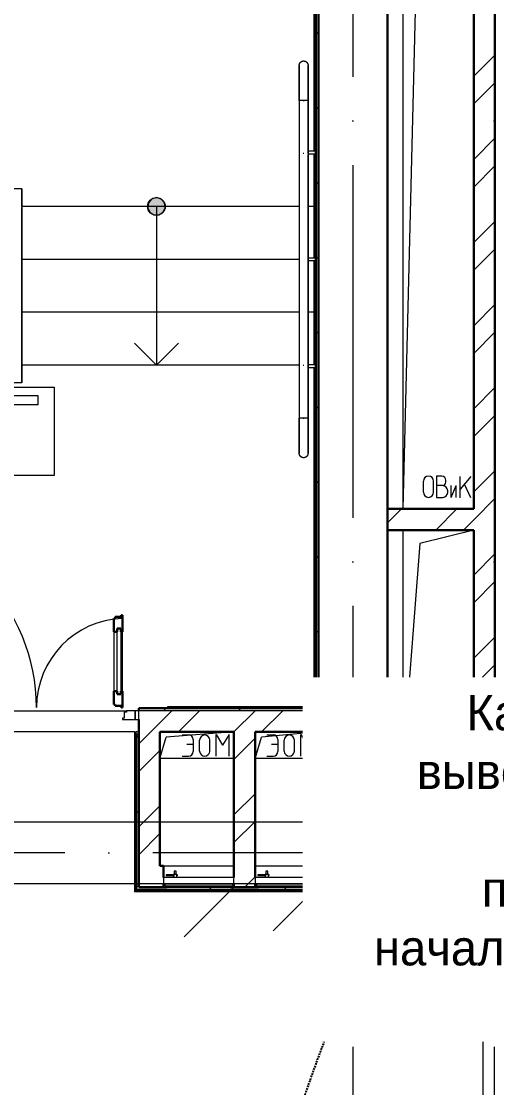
# Model space of a CAD drawing. Header units: millimetres. Extents: x -695119 to 412940, y -249585 to 622758.
# Drawn here: x 131480 to 134176, y 68303 to 74350 of the extents above; entities that cross this region are included whole.
import ezdxf
from ezdxf import colors
from ezdxf.entities.mleader import LeaderData, LeaderLine
from ezdxf.math import Vec2, Vec3

# ---------------------------------------------------------------- set-up
doc = ezdxf.new("R2010")
doc.units = ezdxf.units.MM
for name, pattern in [('ADSK_Линия сетки', [25, 20, -2.5, 0, -2.5]), ('ADSK_Сверху', [450, 300, -150]), ('DASH', [0.75, 0.5, -0.25])]:
    doc.linetypes.add(name, pattern=pattern)
doc.layers.add('_19D-Телекоммуникационные шкафы', color=7, linetype='Continuous')
for name, color, linetype, lineweight in [('_СС_КНС-Внешние связи', 250, 'Continuous', 30), ('Аннотация', 252, 'Continuous', 18), ('Витраж', 252, 'Continuous', 9), ('Двери', 8, 'Continuous', 9), ('Лестницы', 8, 'Continuous', 9), ('Линии', 7, 'Continuous', 9), ('Оборудование', 8, 'Continuous', 18), ('Ограждение', 8, 'Continuous', 9), ('Оси', 252, 'Continuous', 9), ('Перекрытие', 252, 'Continuous', 18), ('Стены внутренние', 252, 'Continuous', 18), ('Стены наружные', 252, 'Continuous', 18), ('Стены штриховка', 7, 'Continuous', 9), ('Стрелки вверх', 7, 'Continuous', 18)]:
    doc.layers.add(name, color=color, linetype=linetype, lineweight=lineweight)
doc.layers.add('Двери открывание', color=7, linetype='Continuous', lineweight=9, true_color=0xc0c0c0)
doc.styles.add('Mipgost_5', font='', dxfattribs={"height": 250})
doc.styles.get('Mipgost_5').set_extended_font_data('Mipgost')
pattern_1 = [(0, (-32121.8, 98), (0, 600), []), (90, (-32121.8, 98), (-600, 4e-14), [])]

# ---------------------------------------------------------------- blocks, each defined once
blk = doc.blocks.new('1 этаж')
at = {"layer": 'Ограждение', "true_color": 0x636466}
h = blk.add_hatch(dxfattribs=at)
h.set_pattern_fill('FP_25', color=251, style=0, pattern_type=2)
h.set_pattern_definition(pattern_1)
h.paths.add_polyline_path([(-42697.8, -11761.7), (-42692.8, -11756.7), (-42692.8, -10876.7), (-42687.8, -10876.7), (-42688.1, -10856.7), (-42697.8, -10856.7), (-42697.8, -11756.7)])
h = blk.add_hatch(dxfattribs=at)
h.set_pattern_fill('FP_26', color=251, style=0, pattern_type=2)
h.set_pattern_definition(pattern_1)
h.paths.add_polyline_path([(-40735.3, -11761.7), (-40720.3, -11761.7), (-40720.3, -11751.7), (-40735.3, -11751.7), (-40735.3, -11756.7), (-42692.8, -11756.7), (-42697.8, -11761.7), (-40937.5, -11761.7)])
at = {"layer": 'Стрелки вверх', "true_color": 0x636466}
h = blk.add_hatch(color=251, dxfattribs=at)
edge = h.paths.add_edge_path()
edge.add_arc((-42572.8, -7876.7), 50, 0, 360)
blk.add_hatch(color=251, dxfattribs=at).paths.add_polyline_path([(-42558.7, -7924.7), (-42535, -7909.5), (-42523.3, -7883.8), (-42527.3, -7856), (-42545.8, -7834.7), (-42572.8, -7826.7), (-42599.8, -7834.7), (-42618.3, -7856), (-42622.3, -7883.8), (-42610.6, -7909.5), (-42586.9, -7924.7)])
at = {"color": 251, "lineweight": 18, "true_color": 0x636466}
for p, q in [((-41172.8, -9591.7), (-41172.8, -5651.7)), ((-41172.8, -9591.7), (-41077.8, -5734.9)), ((-40953.9, -9406.4), (-40983.9, -9406.4)), ((-40983.9, -9406.4), (-40983.9, -9526.4)), ((-40930.6, -9439.8), (-40930.6, -9429.8)), ((-40789.8, -9408.5), (-40849.8, -9480)), ((-40849.8, -9528.5), (-40849.8, -9408.5)), ((-41058.1, -9497.7), (-41058.1, -9435.1)), ((-41000.8, -9497.7), (-41000.8, -9435.1)), ((-40950.6, -9459.8), (-40983.9, -9459.8)), ((-40920.6, -9499.8), (-40920.6, -9489.8)), ((-40901.5, -9526.4), (-40872.8, -9459.8)), ((-40901.5, -9526.4), (-40901.5, -9459.8)), ((-40872.8, -9526.4), (-40872.8, -9459.8)), ((-40789.8, -9528.5), (-40825.7, -9451.3)), ((-40983.9, -9526.4), (-40947.3, -9526.4)), ((-41172.8, -11011.7), (-41172.8, -9711.7)), ((-40772.8, -9711.7), (-41078.2, -9787.9)), ((-41078.2, -9787.9), (-41172.8, -11011.7)), ((-40942.1, -10809.2), (-40986, -10929.1)), ((-40922.5, -10809.2), (-40942.1, -10809.2)), ((-40922.6, -10929.2), (-40922.5, -10809.2)), ((-40888.4, -10842.6), (-40888.3, -10809.3)), ((-40831.1, -10909.4), (-40831, -10809.4)), ((-42132.8, -10856.7), (-42516.8, -10886.7)), ((-42426.8, -10874), (-42390.3, -10874)), ((-42233.8, -10871.4), (-42197.2, -10931.4)), ((-42233.8, -10994), (-42233.8, -10871.4)), ((-42160.7, -10871.4), (-42197.2, -10931.4)), ((-42160.7, -10994), (-42160.7, -10871.4)), ((-41652.8, -10856.7), (-41976.8, -10886.7)), ((-41946.8, -10874), (-41910.3, -10874)), ((-41753.8, -10871.4), (-41717.2, -10931.4)), ((-41753.8, -10994), (-41753.8, -10871.4)), ((-41680.7, -10871.4), (-41717.2, -10931.4)), ((-41680.7, -10994), (-41680.7, -10871.4)), ((-40831, -10862.7), (-40868.4, -10862.6)), ((-42552.8, -11006.7), (-42516.8, -10886.7)), ((-42400.7, -10926.2), (-42364.2, -10926.2)), ((-42364.2, -10900.1), (-42364.2, -10967.9)), ((-42327.7, -10965.3), (-42327.7, -10902.7)), ((-42270.3, -10965.3), (-42270.3, -10902.7)), ((-42012.8, -11006.7), (-41976.8, -10886.7)), ((-41920.7, -10926.2), (-41884.2, -10926.2)), ((-41884.2, -10900.1), (-41884.2, -10967.9)), ((-41847.7, -10965.3), (-41847.7, -10902.7)), ((-41790.3, -10965.3), (-41790.3, -10902.7)), ((-40996, -10929.1), (-40996, -10944.1)), ((-40986, -10929.1), (-40996, -10929.1)), ((-40986, -10929.1), (-40922.6, -10929.2)), ((-40922.6, -10929.2), (-40912.6, -10929.2)), ((-40912.6, -10929.2), (-40912.7, -10944.2)), ((-40888.5, -10929.3), (-40851.1, -10929.3)), ((-42426.8, -10994), (-42390.3, -10994)), ((-41946.8, -10994), (-41910.3, -10994)), ((-42132.8, -11006.7), (-42552.8, -11006.7)), ((-41652.8, -11006.7), (-42012.8, -11006.7)), ((-40818, -11166.5), (-41172.8, -11131.7)), ((-41172.8, -11331.7), (-41172.8, -11131.7)), ((-41096.7, -11178), (-41126.7, -11178)), ((-41126.7, -11178), (-41126.7, -11298)), ((-40966.7, -11178), (-41026.7, -11249.5)), ((-41026.7, -11298), (-41026.7, -11178)), ((-40772.8, -11331.7), (-40818, -11166.5)), ((-41093.3, -11231.3), (-41126.7, -11231.3)), ((-41073.3, -11211.3), (-41073.3, -11201.3)), ((-40966.7, -11298), (-41002.6, -11220.9)), ((-41126.7, -11298), (-41090, -11298)), ((-41063.3, -11271.3), (-41063.3, -11261.3)), ((-40772.8, -11331.7), (-41172.8, -11331.7))]:
    blk.add_line(p, q, dxfattribs=at)
for centre, radius, start, end in [((-41029.4, -9435.1), 28.7, 0, 180), ((-40953.9, -9429.8), 23.3, 0, 90), ((-40950.6, -9439.8), 20, 270, 0), ((-40950.6, -9489.8), 30, 0, 90), ((-41029.4, -9497.7), 28.7, 180, 0), ((-40947.3, -9499.8), 26.7, 270, 0), ((-42390.3, -10900.1), 26.1, 0, 90), ((-42299, -10902.7), 28.7, 0, 180), ((-41910.3, -10900.1), 26.1, 0, 90), ((-41819, -10902.7), 28.7, 0, 180), ((-40868.4, -10842.6), 20, 179.91297, 269.91297), ((-40851.1, -10909.3), 20, 269.91297, 359.91297), ((-42390.3, -10967.9), 26.1, 270, 0), ((-42299, -10965.3), 28.7, 180, 0), ((-41910.3, -10967.9), 26.1, 270, 0), ((-41819, -10965.3), 28.7, 180, 0), ((-41096.7, -11201.3), 23.3, 0, 90), ((-41093.3, -11211.3), 20, 270, 0), ((-41093.3, -11261.3), 30, 0, 90), ((-41090, -11271.3), 26.7, 270, 0)]:
    blk.add_arc(centre, radius, start, end, dxfattribs=at)
at = {"layer": 'Аннотация', "color": 251, "lineweight": 20, "true_color": 0x636466}
for p, q in [((-44453.4, -8901.9), (-43153.4, -8901.9)), ((-43153.4, -8901.9), (-43153.4, -9401.9)), ((-43153.4, -9401.9), (-44453.4, -9401.9))]:
    blk.add_line(p, q, dxfattribs=at)
at = {"layer": 'Витраж', "color": 251, "lineweight": 18, "true_color": 0x636466}
for p, q in [((-40707.8, -11736.7), (-40707.8, -11786.7)), ((-40607.8, -11736.7), (-40707.8, -11736.7)), ((-40707.8, -11786.7), (-40697.8, -11786.7)), ((-40647.8, -11786.7), (-40607.8, -11786.7))]:
    blk.add_line(p, q, dxfattribs=at)
at = {"layer": 'Двери', "color": 251, "lineweight": 30, "true_color": 0x636466}
for p, q in [((-42806.8, -10212.7), (-42814.8, -10212.7)), ((-42814.8, -10212.7), (-42814.8, -10288.7)), ((-42772.8, -10203.7), (-42806.8, -10203.7)), ((-42806.8, -10203.7), (-42806.8, -10212.7)), ((-42764.8, -10194.7), (-42772.8, -10194.7)), ((-42772.8, -10194.7), (-42772.8, -10203.7)), ((-42764.8, -10288.7), (-42764.8, -10194.7)), ((-42794.8, -10288.7), (-42794.8, -10270.7)), ((-42794.8, -10270.7), (-42773.8, -10270.7)), ((-42773.8, -10270.7), (-42773.8, -10288.7)), ((-42814.8, -10288.7), (-42794.8, -10288.7)), ((-42773.8, -10288.7), (-42764.8, -10288.7)), ((-42814.8, -10624.7), (-42814.8, -10700.7)), ((-42814.8, -10624.7), (-42794.8, -10624.7)), ((-42794.8, -10624.7), (-42794.8, -10642.7)), ((-42794.8, -10642.7), (-42773.8, -10642.7)), ((-42773.8, -10624.7), (-42764.8, -10624.7)), ((-42773.8, -10642.7), (-42773.8, -10624.7)), ((-42764.8, -10718.7), (-42764.8, -10624.7)), ((-42814.8, -10700.7), (-42806.8, -10700.7)), ((-42806.8, -10700.7), (-42806.8, -10709.7)), ((-42806.8, -10709.7), (-42772.8, -10709.7)), ((-42772.8, -10709.7), (-42772.8, -10718.7)), ((-42772.8, -10718.7), (-42764.8, -10718.7))]:
    blk.add_line(p, q, dxfattribs=at)
at = {"layer": 'Двери', "color": 251, "true_color": 0x636466}
for p, q in [((-42794.8, -10642.7), (-42794.8, -10270.7)), ((-42794.8, -10270.7), (-42773.8, -10270.7)), ((-42773.8, -10270.7), (-42773.8, -10642.7)), ((-42814.8, -10288.7), (-42814.8, -10624.7)), ((-42764.8, -10624.7), (-42764.8, -10288.7)), ((-42773.8, -10642.7), (-42794.8, -10642.7)), ((-42741.8, -10744.7), (-42755.8, -10744.7)), ((-42755.8, -10744.7), (-42755.8, -10778.7)), ((-42741.8, -10736.7), (-42741.8, -10744.7)), ((-42692.8, -10736.7), (-42741.8, -10736.7)), ((-42672.8, -10736.7), (-42692.8, -10736.7)), ((-42692.8, -10736.7), (-42692.8, -10786.7)), ((-42692.8, -10786.7), (-42692.8, -10736.7)), ((-42672.8, -10786.7), (-42672.8, -10736.7)), ((-42755.8, -10778.7), (-42764.8, -10778.7)), ((-42764.8, -10778.7), (-42764.8, -10786.7)), ((-42764.8, -10786.7), (-42692.8, -10786.7)), ((-42692.8, -10786.7), (-42672.8, -10786.7)), ((-40647.8, -11766.7), (-40697.8, -11766.7)), ((-40697.8, -11766.7), (-40697.8, -11786.7)), ((-40697.8, -11786.7), (-40647.8, -11786.7)), ((-40647.8, -11786.7), (-40697.8, -11786.7)), ((-40697.8, -11786.7), (-40697.8, -11858.7)), ((-40647.8, -11786.7), (-40647.8, -11766.7)), ((-40647.8, -11835.7), (-40647.8, -11786.7)), ((-40689.8, -11858.7), (-40689.8, -11849.7)), ((-40689.8, -11849.7), (-40655.8, -11849.7)), ((-40655.8, -11849.7), (-40655.8, -11835.7)), ((-40655.8, -11835.7), (-40647.8, -11835.7)), ((-40697.8, -11858.7), (-40689.8, -11858.7))]:
    blk.add_line(p, q, dxfattribs=at)
at = {"layer": 'Двери открывание', "color": 251, "true_color": 0x636466}
for centre, radius, start, end in [((-44298.8, -10718.7), 1046, 0, 89.01398), ((-42746.8, -10718.7), 506, 92.03862, 180)]:
    blk.add_arc(centre, radius, start, end, dxfattribs=at)
at = {"layer": 'Лестницы', "color": 251, "true_color": 0x636466}
for p, q in [((-41762.8, -7876.7), (-43335.3, -7876.7)), ((-41762.8, -7876.7), (-43335.3, -7876.7)), ((-41677.8, -7876.7), (-41712.8, -7876.7)), ((-41677.8, -7876.7), (-41712.8, -7876.7)), ((-41762.8, -8176.7), (-43335.3, -8176.7)), ((-41762.8, -8176.7), (-43335.3, -8176.7)), ((-41762.8, -8476.7), (-43335.3, -8476.7)), ((-41762.8, -8476.7), (-43335.3, -8476.7)), ((-41677.8, -8476.7), (-41712.8, -8476.7)), ((-41677.8, -8476.7), (-41712.8, -8476.7)), ((-41762.8, -8776.7), (-43335.3, -8776.7)), ((-41762.8, -8776.7), (-43335.3, -8776.7))]:
    blk.add_line(p, q, dxfattribs=at)
at = {"layer": 'Линии', "color": 251, "linetype": 'ADSK_Сверху', "ltscale": 100, "true_color": 0x636466}
for p, q in [((-45262.8, -11366.7), (-41652.8, -11366.7)), ((-45262.8, -11716.7), (-41652.8, -11716.7))]:
    blk.add_line(p, q, dxfattribs=at)
at = {"layer": 'Оборудование', "color": 251, "true_color": 0x636466}
for p, q in [((-40723.2, -11147.6), (-40723.2, -11193.4)), ((-40718.2, -11147.6), (-40723.2, -11147.6)), ((-40718.2, -11193.4), (-40718.2, -11147.6)), ((-40671.4, -11131.7), (-40707.8, -11131.7)), ((-40707.8, -11131.7), (-40707.8, -11331.7)), ((-40670.5, -11330.8), (-40670.5, -11132.6)), ((-40660.8, -11138.7), (-40670.5, -11138.7)), ((-40660.8, -11159.7), (-40659.4, -11159.7)), ((-40660.8, -11159.7), (-40659.4, -11159.7)), ((-40659.8, -11323.8), (-40659.8, -11139.7)), ((-40652.8, -11150.7), (-40658.3, -11150.7)), ((-40652.8, -11312.7), (-40652.8, -11150.7)), ((-40650.8, -11159.7), (-40652.8, -11159.7)), ((-40650.8, -11163.7), (-40650.8, -11159.7)), ((-40650.8, -11163.7), (-40650.8, -11224.2)), ((-40725.7, -11192.1), (-40743.1, -11192.1)), ((-40743.1, -11192.1), (-40743.1, -11204.4)), ((-40743.1, -11204.4), (-40725.7, -11204.4)), ((-40723.7, -11190.2), (-40725.7, -11192.1)), ((-40725.7, -11192.1), (-40725.7, -11204.4)), ((-40725.7, -11204.4), (-40723.7, -11206.3)), ((-40707.8, -11188.6), (-40723.7, -11188.6)), ((-40723.7, -11188.6), (-40723.7, -11207.9)), ((-40723.7, -11207.9), (-40707.8, -11207.9)), ((-40723.2, -11203.1), (-40723.2, -11211.3)), ((-40723.2, -11211.3), (-40718.2, -11211.3)), ((-40718.2, -11211.3), (-40718.2, -11203.1)), ((-40652.8, -11331.7), (-40511.4, -11190.3)), ((-40652.8, -11228.2), (-40650.8, -11228.2)), ((-40650.8, -11228.2), (-40650.8, -11224.2)), ((-40659.4, -11303.7), (-40660.8, -11303.7)), ((-40660.8, -11303.7), (-40659.3, -11303.7)), ((-40707.8, -11331.7), (-40671.4, -11331.7)), ((-40670.5, -11324.7), (-40660.8, -11324.7)), ((-40658.3, -11312.7), (-40652.8, -11312.7)), ((-42517, -11666.4), (-42517, -11671.4)), ((-42471.1, -11666.4), (-42517, -11666.4)), ((-42476, -11665.8), (-42476, -11681.7)), ((-42456.7, -11665.8), (-42476, -11665.8)), ((-42472.4, -11663.9), (-42474.4, -11665.8)), ((-42472.4, -11646.4), (-42472.4, -11663.9)), ((-42460.2, -11646.4), (-42472.4, -11646.4)), ((-42460.2, -11663.9), (-42472.4, -11663.9)), ((-42453.2, -11666.4), (-42461.5, -11666.4)), ((-42460.2, -11663.9), (-42460.2, -11646.4)), ((-42458.2, -11665.8), (-42460.2, -11663.9)), ((-42456.7, -11681.7), (-42456.7, -11665.8)), ((-42453.2, -11671.4), (-42453.2, -11666.4)), ((-41997, -11666.4), (-41997, -11671.4)), ((-41951.1, -11666.4), (-41997, -11666.4)), ((-41956, -11665.8), (-41956, -11681.7)), ((-41936.7, -11665.8), (-41956, -11665.8)), ((-41952.4, -11663.9), (-41954.4, -11665.8)), ((-41952.4, -11646.4), (-41952.4, -11663.9)), ((-41940.2, -11646.4), (-41952.4, -11646.4)), ((-41940.2, -11663.9), (-41952.4, -11663.9)), ((-41933.2, -11666.4), (-41941.5, -11666.4)), ((-41940.2, -11663.9), (-41940.2, -11646.4)), ((-41938.2, -11665.8), (-41940.2, -11663.9)), ((-41936.7, -11681.7), (-41936.7, -11665.8)), ((-41933.2, -11671.4), (-41933.2, -11666.4)), ((-42532.8, -11681.7), (-42532.8, -11718.1)), ((-42132.8, -11681.7), (-42532.8, -11681.7)), ((-42531.9, -11719), (-42133.7, -11719)), ((-42525.8, -11719), (-42525.8, -11728.8)), ((-42524.8, -11729.7), (-42140.8, -11729.7)), ((-42517, -11671.4), (-42471.1, -11671.4)), ((-42513.8, -11731.3), (-42513.8, -11736.7)), ((-42461.5, -11671.4), (-42453.2, -11671.4)), ((-42151.8, -11736.7), (-42151.8, -11731.3)), ((-42139.8, -11728.8), (-42139.8, -11719)), ((-42132.8, -11718.1), (-42132.8, -11681.7)), ((-42012.8, -11681.7), (-42012.8, -11718.1)), ((-41662.8, -11681.7), (-42012.8, -11681.7)), ((-42011.9, -11719), (-41663.7, -11719)), ((-42005.8, -11719), (-42005.8, -11728.8)), ((-42004.8, -11729.7), (-41670.8, -11729.7)), ((-41997, -11671.4), (-41951.1, -11671.4)), ((-41993.8, -11731.3), (-41993.8, -11736.7)), ((-41941.5, -11671.4), (-41933.2, -11671.4)), ((-41690.8, -11728.8), (-41690.8, -11729.9)), ((-41690.8, -11729.9), (-41690.8, -11728.8)), ((-41681.8, -11736.7), (-41681.8, -11731.3)), ((-41669.8, -11728.8), (-41669.8, -11719)), ((-41662.8, -11718.1), (-41662.8, -11681.7)), ((-42513.8, -11736.7), (-42151.8, -11736.7)), ((-42132.8, -11736.7), (-42415.6, -12019.6)), ((-41993.8, -11736.7), (-41681.8, -11736.7)), ((-41662.8, -11736.7), (-41910.3, -11984.2))]:
    blk.add_line(p, q, dxfattribs=at)
for points, knots in [([(-40670.5, -11132.6), (-40670.5, -11132.6), (-40670.5, -11132.4), (-40670.6, -11132.3), (-40670.6, -11132.2), (-40670.8, -11132), (-40671, -11131.8), (-40671.2, -11131.8), (-40671.3, -11131.7), (-40671.4, -11131.7)], [0, 0, 0, 0, 0.166667, 0.25, 0.333333, 0.5, 0.666667, 0.833333, 1, 1, 1, 1]), ([(-40659.8, -11139.7), (-40659.8, -11139.6), (-40659.8, -11139.5), (-40659.9, -11139.3), (-40659.9, -11139.2), (-40660, -11139.1), (-40660.1, -11139), (-40660.3, -11138.8), (-40660.5, -11138.8), (-40660.7, -11138.7), (-40660.8, -11138.7)], [0, 0, 0, 0, 0.166667, 0.25, 0.333333, 0.416667, 0.541667, 0.666667, 0.833333, 1, 1, 1, 1]), ([(-40658.3, -11150.7), (-40658.4, -11150.7), (-40658.6, -11150.7), (-40658.9, -11150.6), (-40659, -11150.5), (-40659.2, -11150.4), (-40659.4, -11150.3), (-40659.5, -11150.1), (-40659.6, -11150), (-40659.7, -11149.8), (-40659.8, -11149.5), (-40659.8, -11149.3), (-40659.8, -11149.2)], [0, 0, 0, 0, 0.166667, 0.25, 0.333333, 0.416667, 0.5, 0.583333, 0.666667, 0.75, 0.833333, 1, 1, 1, 1]), ([(-40671.4, -11331.7), (-40671.3, -11331.7), (-40671.2, -11331.7), (-40671, -11331.6), (-40670.8, -11331.5), (-40670.6, -11331.3), (-40670.6, -11331.2), (-40670.5, -11331), (-40670.5, -11330.9), (-40670.5, -11330.8)], [-1, -1, -1, -1, -0.833333, -0.666667, -0.5, -0.333333, -0.25, -0.166667, 0, 0, 0, 0]), ([(-40660.8, -11324.7), (-40660.7, -11324.7), (-40660.5, -11324.7), (-40660.3, -11324.6), (-40660.1, -11324.5), (-40660, -11324.4), (-40659.9, -11324.3), (-40659.9, -11324.1), (-40659.8, -11324), (-40659.8, -11323.9), (-40659.8, -11323.8)], [-1, -1, -1, -1, -0.833333, -0.666667, -0.541667, -0.416667, -0.333333, -0.25, -0.166667, 0, 0, 0, 0]), ([(-40659.8, -11314.3), (-40659.8, -11314.1), (-40659.8, -11313.9), (-40659.7, -11313.7), (-40659.6, -11313.5), (-40659.5, -11313.3), (-40659.4, -11313.2), (-40659.2, -11313), (-40659, -11312.9), (-40658.9, -11312.8), (-40658.6, -11312.8), (-40658.4, -11312.7), (-40658.3, -11312.7)], [-1, -1, -1, -1, -0.833333, -0.75, -0.666667, -0.583333, -0.5, -0.416667, -0.333333, -0.25, -0.166667, 0, 0, 0, 0]), ([(-42532.8, -11718.1), (-42532.8, -11718.2), (-42532.8, -11718.4), (-42532.7, -11718.6), (-42532.6, -11718.7), (-42532.4, -11718.8), (-42532.3, -11718.9), (-42532.1, -11719), (-42532, -11719), (-42531.9, -11719)], [0, 0, 0, 0, 0.166667, 0.333333, 0.458333, 0.583333, 0.708333, 0.833333, 1, 1, 1, 1]), ([(-42525.8, -11728.8), (-42525.8, -11728.9), (-42525.8, -11729), (-42525.7, -11729.2), (-42525.6, -11729.4), (-42525.4, -11729.5), (-42525.3, -11729.6), (-42525.2, -11729.7), (-42525.1, -11729.7), (-42524.9, -11729.7), (-42524.8, -11729.7)], [0, 0, 0, 0, 0.166667, 0.333333, 0.458333, 0.583333, 0.666667, 0.75, 0.833333, 1, 1, 1, 1]), ([(-42515.3, -11729.7), (-42515.2, -11729.7), (-42515, -11729.8), (-42514.7, -11729.8), (-42514.6, -11729.9), (-42514.4, -11730), (-42514.2, -11730.2), (-42514.1, -11730.3), (-42514, -11730.5), (-42513.9, -11730.7), (-42513.8, -11730.9), (-42513.8, -11731.1), (-42513.8, -11731.3)], [0, 0, 0, 0, 0.166667, 0.25, 0.333333, 0.416667, 0.5, 0.583333, 0.666667, 0.75, 0.833333, 1, 1, 1, 1]), ([(-42151.8, -11731.3), (-42151.8, -11731.1), (-42151.8, -11730.9), (-42151.7, -11730.7), (-42151.6, -11730.5), (-42151.5, -11730.3), (-42151.4, -11730.2), (-42151.2, -11730), (-42151, -11729.9), (-42150.9, -11729.8), (-42150.6, -11729.8), (-42150.4, -11729.7), (-42150.3, -11729.7)], [-1, -1, -1, -1, -0.833333, -0.75, -0.666667, -0.583333, -0.5, -0.416667, -0.333333, -0.25, -0.166667, 0, 0, 0, 0]), ([(-42140.8, -11729.7), (-42140.7, -11729.7), (-42140.5, -11729.7), (-42140.4, -11729.7), (-42140.3, -11729.6), (-42140.2, -11729.5), (-42140, -11729.4), (-42139.9, -11729.2), (-42139.8, -11729), (-42139.8, -11728.9), (-42139.8, -11728.8)], [-1, -1, -1, -1, -0.833333, -0.75, -0.666667, -0.583333, -0.458333, -0.333333, -0.166667, 0, 0, 0, 0]), ([(-42133.7, -11719), (-42133.6, -11719), (-42133.5, -11719), (-42133.3, -11719), (-42133.2, -11718.9), (-42133, -11718.7), (-42132.9, -11718.6), (-42132.8, -11718.4), (-42132.8, -11718.2), (-42132.8, -11718.1)], [-1, -1, -1, -1, -0.833333, -0.75, -0.583333, -0.458333, -0.333333, -0.166667, 0, 0, 0, 0]), ([(-42012.8, -11718.1), (-42012.8, -11718.2), (-42012.8, -11718.4), (-42012.7, -11718.6), (-42012.6, -11718.7), (-42012.4, -11718.8), (-42012.3, -11718.9), (-42012.1, -11719), (-42012, -11719), (-42011.9, -11719)], [0, 0, 0, 0, 0.166667, 0.333333, 0.458333, 0.583333, 0.708333, 0.833333, 1, 1, 1, 1]), ([(-42005.8, -11728.8), (-42005.8, -11728.9), (-42005.8, -11729), (-42005.7, -11729.2), (-42005.6, -11729.4), (-42005.4, -11729.5), (-42005.3, -11729.6), (-42005.2, -11729.7), (-42005.1, -11729.7), (-42004.9, -11729.7), (-42004.8, -11729.7)], [0, 0, 0, 0, 0.166667, 0.333333, 0.458333, 0.583333, 0.666667, 0.75, 0.833333, 1, 1, 1, 1]), ([(-41995.3, -11729.7), (-41995.2, -11729.7), (-41995, -11729.8), (-41994.7, -11729.8), (-41994.6, -11729.9), (-41994.4, -11730), (-41994.2, -11730.2), (-41994.1, -11730.3), (-41994, -11730.5), (-41993.9, -11730.7), (-41993.8, -11730.9), (-41993.8, -11731.1), (-41993.8, -11731.3)], [0, 0, 0, 0, 0.166667, 0.25, 0.333333, 0.416667, 0.5, 0.583333, 0.666667, 0.75, 0.833333, 1, 1, 1, 1]), ([(-41681.8, -11731.3), (-41681.8, -11731.1), (-41681.8, -11730.9), (-41681.7, -11730.7), (-41681.6, -11730.5), (-41681.5, -11730.3), (-41681.4, -11730.2), (-41681.2, -11730), (-41681, -11729.9), (-41680.9, -11729.8), (-41680.6, -11729.8), (-41680.4, -11729.7), (-41680.3, -11729.7)], [-1, -1, -1, -1, -0.833333, -0.75, -0.666667, -0.583333, -0.5, -0.416667, -0.333333, -0.25, -0.166667, 0, 0, 0, 0]), ([(-41670.8, -11729.7), (-41670.7, -11729.7), (-41670.5, -11729.7), (-41670.4, -11729.7), (-41670.3, -11729.6), (-41670.2, -11729.5), (-41670, -11729.4), (-41669.9, -11729.2), (-41669.8, -11729), (-41669.8, -11728.9), (-41669.8, -11728.8)], [-1, -1, -1, -1, -0.833333, -0.75, -0.666667, -0.583333, -0.458333, -0.333333, -0.166667, 0, 0, 0, 0]), ([(-41663.7, -11719), (-41663.6, -11719), (-41663.5, -11719), (-41663.3, -11719), (-41663.2, -11718.9), (-41663, -11718.7), (-41662.9, -11718.6), (-41662.8, -11718.4), (-41662.8, -11718.2), (-41662.8, -11718.1)], [-1, -1, -1, -1, -0.833333, -0.75, -0.583333, -0.458333, -0.333333, -0.166667, 0, 0, 0, 0])]:
    blk.add_open_spline(points, degree=3, knots=knots, dxfattribs=at)
at = {"layer": 'Ограждение', "color": 251, "true_color": 0x636466}
for p, q in [((-41677.8, -7563.4), (-41677.8, -3566.7)), ((-41762.8, -7276.7), (-41762.8, -7577.3)), ((-41712.8, -7276.7), (-41762.8, -7276.7)), ((-41762.8, -7276.7), (-41762.8, -7576.7)), ((-41735.5, -7276.7), (-41740.1, -7276.7)), ((-41740.1, -7276.7), (-41737.8, -7276.7)), ((-41737.8, -7276.7), (-41735.5, -7276.7)), ((-41712.8, -7577.3), (-41712.8, -7276.7)), ((-41712.8, -7276.7), (-41712.8, -7576.7)), ((-41762.8, -7576.7), (-41762.8, -8776.7)), ((-41762.8, -7583.5), (-41762.8, -8783.5)), ((-41667.8, -7563.2), (-41712.8, -7563.2)), ((-41712.8, -7576.7), (-41712.8, -8776.7)), ((-41712.8, -7578.2), (-41667.8, -7578.2)), ((-41712.8, -8783.5), (-41712.8, -7583.5)), ((-41677.8, -8169.5), (-41677.8, -7577.9)), ((-43335.3, -7776.7), (-43385.3, -7776.7)), ((-43335.3, -7877.3), (-43335.3, -7776.7)), ((-43335.3, -7776.7), (-43335.3, -7876.7)), ((-43335.3, -7876.7), (-43335.3, -8776.7)), ((-43335.3, -8783.5), (-43335.3, -7883.5)), ((-41667.8, -8169.2), (-41712.8, -8169.2)), ((-41712.8, -8184.2), (-41667.8, -8184.2)), ((-41677.8, -8775.5), (-41677.8, -8184)), ((-43335.3, -8776.7), (-43335.3, -8876.7)), ((-43335.3, -8876.7), (-43335.3, -8783.5)), ((-41762.8, -8776.7), (-41762.8, -9076.7)), ((-41762.8, -8783.5), (-41762.8, -9076.7)), ((-41667.8, -8775.3), (-41712.8, -8775.3)), ((-41712.8, -8776.7), (-41712.8, -9076.7)), ((-41712.8, -9076.7), (-41712.8, -8783.5)), ((-41712.8, -8790.3), (-41667.8, -8790.3)), ((-41677.8, -10711.7), (-41677.8, -8790)), ((-43335.3, -8876.7), (-43385.3, -8876.7)), ((-43242.8, -9001.7), (-43667.8, -9001.7)), ((-43242.8, -8951.7), (-43617.8, -8951.7)), ((-43242.8, -9001.7), (-43242.8, -8951.7)), ((-41712.8, -9076.7), (-41762.8, -9076.7)), ((-41740.1, -9076.7), (-41735.5, -9076.7)), ((-41737.8, -9076.7), (-41740.1, -9076.7)), ((-41735.5, -9076.7), (-41737.8, -9076.7)), ((-42507.8, -10711.7), (-41677.8, -10711.7)), ((-42507.8, -10721.7), (-42507.8, -10711.7)), ((-42697.8, -10856.7), (-42687.8, -10856.7)), ((-42697.8, -10856.7), (-42697.8, -11761.7)), ((-42687.8, -10871.7), (-42687.8, -10856.7)), ((-42697.8, -11761.7), (-42692.8, -11756.7)), ((-42697.8, -11761.7), (-40720.3, -11761.7)), ((-40720.3, -11751.7), (-40720.3, -11761.7))]:
    blk.add_line(p, q, dxfattribs=at)
at = {"layer": 'Ограждение', "color": 251, "true_color": 0x636466, "flags": 128}
for points in [[(-41762.8, -7076.7), (-41762.8, -7075.7), (-41762.7, -7074.7), (-41762.6, -7073.7), (-41762.5, -7072.7), (-41762.3, -7071.8), (-41762.1, -7070.8), (-41761.8, -7069.8), (-41761.5, -7068.9), (-41761.2, -7067.9), (-41760.8, -7067), (-41760.4, -7066.1), (-41760, -7065.2), (-41759.5, -7064.3), (-41759, -7063.5), (-41758.4, -7062.6), (-41757.9, -7061.8), (-41757.2, -7061), (-41756.6, -7060.2), (-41755.9, -7059.5), (-41755.2, -7058.8), (-41754.5, -7058.1), (-41753.7, -7057.5), (-41752.9, -7056.8), (-41752.1, -7056.3), (-41751.3, -7055.7), (-41750.5, -7055.2), (-41749.6, -7054.7), (-41748.7, -7054.2), (-41747.8, -7053.8), (-41746.9, -7053.4), (-41745.9, -7053.1), (-41745, -7052.8), (-41744, -7052.5), (-41743, -7052.3), (-41742.1, -7052.1), (-41741.1, -7051.9), (-41740.1, -7051.8), (-41739.1, -7051.8), (-41738.1, -7051.7), (-41737.8, -7051.7)], [(-41737.8, -7051.7), (-41736.8, -7051.8), (-41735.8, -7051.8), (-41734.8, -7051.9), (-41733.8, -7052.1), (-41732.8, -7052.2), (-41731.9, -7052.4), (-41730.9, -7052.7), (-41729.9, -7053), (-41729, -7053.3), (-41728.1, -7053.7), (-41727.2, -7054.1), (-41726.3, -7054.6), (-41725.4, -7055), (-41724.5, -7055.5), (-41723.7, -7056.1), (-41722.9, -7056.7), (-41722.1, -7057.3), (-41721.3, -7057.9), (-41720.6, -7058.6), (-41719.9, -7059.3), (-41719.2, -7060), (-41718.5, -7060.8), (-41717.9, -7061.6), (-41717.3, -7062.4), (-41716.8, -7063.2), (-41716.2, -7064.1), (-41715.8, -7064.9), (-41715.3, -7065.8), (-41714.9, -7066.7), (-41714.5, -7067.7), (-41714.2, -7068.6), (-41713.9, -7069.6), (-41713.6, -7070.5), (-41713.4, -7071.5), (-41713.2, -7072.5), (-41713, -7073.5), (-41712.9, -7074.5), (-41712.8, -7075.5), (-41712.8, -7076.5), (-41712.8, -7076.7)], [(-41762.8, -7276.7), (-41762.8, -7268.7), (-41762.8, -7260.7), (-41762.8, -7252.8), (-41762.8, -7244.9), (-41762.8, -7237), (-41762.8, -7229.2), (-41762.8, -7221.5), (-41762.8, -7213.8), (-41762.8, -7206.3), (-41762.8, -7198.8), (-41762.8, -7191.5), (-41762.8, -7184.4), (-41762.8, -7177.4), (-41762.8, -7170.5), (-41762.8, -7163.8), (-41762.8, -7157.3), (-41762.8, -7151), (-41762.8, -7144.9), (-41762.8, -7138.9), (-41762.8, -7133.3), (-41762.8, -7127.8), (-41762.8, -7122.6), (-41762.8, -7117.6), (-41762.8, -7112.9), (-41762.8, -7108.4), (-41762.8, -7104.3), (-41762.8, -7100.3), (-41762.8, -7096.7), (-41762.8, -7093.4), (-41762.8, -7090.3), (-41762.8, -7087.6), (-41762.8, -7085.1), (-41762.8, -7083), (-41762.8, -7081.2), (-41762.8, -7079.6), (-41762.8, -7078.4), (-41762.8, -7077.6), (-41762.8, -7077), (-41762.8, -7076.7), (-41762.8, -7076.7)], [(-41762.8, -7076.7), (-41762.8, -7076.9), (-41762.8, -7077.4), (-41762.8, -7078.2), (-41762.8, -7079.3), (-41762.8, -7080.7), (-41762.8, -7082.5), (-41762.8, -7084.5), (-41762.8, -7086.9), (-41762.8, -7089.6), (-41762.8, -7092.5), (-41762.8, -7095.8), (-41762.8, -7099.3), (-41762.8, -7103.2), (-41762.8, -7107.3), (-41762.8, -7111.7), (-41762.8, -7116.3), (-41762.8, -7121.2), (-41762.8, -7126.4), (-41762.8, -7131.8), (-41762.8, -7137.4), (-41762.8, -7143.2), (-41762.8, -7149.3), (-41762.8, -7155.6), (-41762.8, -7162), (-41762.8, -7168.7), (-41762.8, -7175.5), (-41762.8, -7182.5), (-41762.8, -7189.6), (-41762.8, -7196.9), (-41762.8, -7204.3), (-41762.8, -7211.8), (-41762.8, -7219.4), (-41762.8, -7227.1), (-41762.8, -7234.9), (-41762.8, -7242.7), (-41762.8, -7250.6), (-41762.8, -7258.6), (-41762.8, -7266.6), (-41762.8, -7274.6), (-41762.8, -7276.7)], [(-41712.8, -7276.7), (-41712.8, -7268.7), (-41712.8, -7260.7), (-41712.8, -7252.8), (-41712.8, -7244.9), (-41712.8, -7237), (-41712.8, -7229.2), (-41712.8, -7221.5), (-41712.8, -7213.8), (-41712.8, -7206.3), (-41712.8, -7198.8), (-41712.8, -7191.5), (-41712.8, -7184.4), (-41712.8, -7177.4), (-41712.8, -7170.5), (-41712.8, -7163.8), (-41712.8, -7157.3), (-41712.8, -7151), (-41712.8, -7144.9), (-41712.8, -7138.9), (-41712.8, -7133.3), (-41712.8, -7127.8), (-41712.8, -7122.6), (-41712.8, -7117.6), (-41712.8, -7112.9), (-41712.8, -7108.4), (-41712.8, -7104.3), (-41712.8, -7100.3), (-41712.8, -7096.7), (-41712.8, -7093.4), (-41712.8, -7090.3), (-41712.8, -7087.6), (-41712.8, -7085.1), (-41712.8, -7083), (-41712.8, -7081.2), (-41712.8, -7079.6), (-41712.8, -7078.4), (-41712.8, -7077.6), (-41712.8, -7077), (-41712.8, -7076.7), (-41712.8, -7076.7)], [(-41712.8, -7076.7), (-41712.8, -7076.9), (-41712.8, -7077.4), (-41712.8, -7078.2), (-41712.8, -7079.3), (-41712.8, -7080.7), (-41712.8, -7082.5), (-41712.8, -7084.5), (-41712.8, -7086.9), (-41712.8, -7089.6), (-41712.8, -7092.5), (-41712.8, -7095.8), (-41712.8, -7099.3), (-41712.8, -7103.2), (-41712.8, -7107.3), (-41712.8, -7111.7), (-41712.8, -7116.3), (-41712.8, -7121.2), (-41712.8, -7126.4), (-41712.8, -7131.8), (-41712.8, -7137.4), (-41712.8, -7143.2), (-41712.8, -7149.3), (-41712.8, -7155.6), (-41712.8, -7162), (-41712.8, -7168.7), (-41712.8, -7175.5), (-41712.8, -7182.5), (-41712.8, -7189.6), (-41712.8, -7196.9), (-41712.8, -7204.3), (-41712.8, -7211.8), (-41712.8, -7219.4), (-41712.8, -7227.1), (-41712.8, -7234.9), (-41712.8, -7242.7), (-41712.8, -7250.6), (-41712.8, -7258.6), (-41712.8, -7266.6), (-41712.8, -7274.6), (-41712.8, -7276.7)], [(-41762.8, -9076.7), (-41762.8, -9084.7), (-41762.8, -9092.7), (-41762.8, -9100.7), (-41762.8, -9108.6), (-41762.8, -9116.5), (-41762.8, -9124.3), (-41762.8, -9132), (-41762.8, -9139.6), (-41762.8, -9147.2), (-41762.8, -9154.6), (-41762.8, -9161.9), (-41762.8, -9169.1), (-41762.8, -9176.1), (-41762.8, -9183), (-41762.8, -9189.7), (-41762.8, -9196.2), (-41762.8, -9202.5), (-41762.8, -9208.6), (-41762.8, -9214.5), (-41762.8, -9220.2), (-41762.8, -9225.7), (-41762.8, -9230.9), (-41762.8, -9235.9), (-41762.8, -9240.6), (-41762.8, -9245), (-41762.8, -9249.2), (-41762.8, -9253.1), (-41762.8, -9256.8), (-41762.8, -9260.1), (-41762.8, -9263.1), (-41762.8, -9265.9), (-41762.8, -9268.3), (-41762.8, -9270.5), (-41762.8, -9272.3), (-41762.8, -9273.8), (-41762.8, -9275), (-41762.8, -9275.9), (-41762.8, -9276.5), (-41762.8, -9276.7), (-41762.8, -9276.7)], [(-41762.8, -9276.7), (-41762.8, -9276.6), (-41762.8, -9276.1), (-41762.8, -9275.3), (-41762.8, -9274.2), (-41762.8, -9272.7), (-41762.8, -9271), (-41762.8, -9268.9), (-41762.8, -9266.6), (-41762.8, -9263.9), (-41762.8, -9260.9), (-41762.8, -9257.7), (-41762.8, -9254.1), (-41762.8, -9250.3), (-41762.8, -9246.2), (-41762.8, -9241.8), (-41762.8, -9237.2), (-41762.8, -9232.2), (-41762.8, -9227.1), (-41762.8, -9221.7), (-41762.8, -9216.1), (-41762.8, -9210.2), (-41762.8, -9204.2), (-41762.8, -9197.9), (-41762.8, -9191.4), (-41762.8, -9184.8), (-41762.8, -9178), (-41762.8, -9171), (-41762.8, -9163.9), (-41762.8, -9156.6), (-41762.8, -9149.2), (-41762.8, -9141.7), (-41762.8, -9134.1), (-41762.8, -9126.4), (-41762.8, -9118.6), (-41762.8, -9110.7), (-41762.8, -9102.8), (-41762.8, -9094.9), (-41762.8, -9086.9), (-41762.8, -9078.9), (-41762.8, -9076.7)], [(-41712.8, -9076.7), (-41712.8, -9084.7), (-41712.8, -9092.7), (-41712.8, -9100.7), (-41712.8, -9108.6), (-41712.8, -9116.5), (-41712.8, -9124.3), (-41712.8, -9132), (-41712.8, -9139.6), (-41712.8, -9147.2), (-41712.8, -9154.6), (-41712.8, -9161.9), (-41712.8, -9169.1), (-41712.8, -9176.1), (-41712.8, -9183), (-41712.8, -9189.7), (-41712.8, -9196.2), (-41712.8, -9202.5), (-41712.8, -9208.6), (-41712.8, -9214.5), (-41712.8, -9220.2), (-41712.8, -9225.7), (-41712.8, -9230.9), (-41712.8, -9235.9), (-41712.8, -9240.6), (-41712.8, -9245), (-41712.8, -9249.2), (-41712.8, -9253.1), (-41712.8, -9256.8), (-41712.8, -9260.1), (-41712.8, -9263.1), (-41712.8, -9265.9), (-41712.8, -9268.3), (-41712.8, -9270.5), (-41712.8, -9272.3), (-41712.8, -9273.8), (-41712.8, -9275), (-41712.8, -9275.9), (-41712.8, -9276.5), (-41712.8, -9276.7), (-41712.8, -9276.7)], [(-41712.8, -9276.7), (-41712.8, -9276.6), (-41712.8, -9276.1), (-41712.8, -9275.3), (-41712.8, -9274.2), (-41712.8, -9272.7), (-41712.8, -9271), (-41712.8, -9268.9), (-41712.8, -9266.6), (-41712.8, -9263.9), (-41712.8, -9260.9), (-41712.8, -9257.7), (-41712.8, -9254.1), (-41712.8, -9250.3), (-41712.8, -9246.2), (-41712.8, -9241.8), (-41712.8, -9237.2), (-41712.8, -9232.2), (-41712.8, -9227.1), (-41712.8, -9221.7), (-41712.8, -9216.1), (-41712.8, -9210.2), (-41712.8, -9204.2), (-41712.8, -9197.9), (-41712.8, -9191.4), (-41712.8, -9184.8), (-41712.8, -9178), (-41712.8, -9171), (-41712.8, -9163.9), (-41712.8, -9156.6), (-41712.8, -9149.2), (-41712.8, -9141.7), (-41712.8, -9134.1), (-41712.8, -9126.4), (-41712.8, -9118.6), (-41712.8, -9110.7), (-41712.8, -9102.8), (-41712.8, -9094.9), (-41712.8, -9086.9), (-41712.8, -9078.9), (-41712.8, -9076.7)], [(-41737.8, -9301.7), (-41738.8, -9301.7), (-41739.8, -9301.7), (-41740.8, -9301.6), (-41741.8, -9301.4), (-41742.8, -9301.2), (-41743.7, -9301), (-41744.7, -9300.8), (-41745.7, -9300.5), (-41746.6, -9300.1), (-41747.5, -9299.8), (-41748.5, -9299.3), (-41749.3, -9298.9), (-41750.2, -9298.4), (-41751.1, -9297.9), (-41751.9, -9297.4), (-41752.7, -9296.8), (-41753.5, -9296.2), (-41754.3, -9295.5), (-41755, -9294.9), (-41755.7, -9294.1), (-41756.4, -9293.4), (-41757.1, -9292.7), (-41757.7, -9291.9), (-41758.3, -9291.1), (-41758.8, -9290.2), (-41759.4, -9289.4), (-41759.9, -9288.5), (-41760.3, -9287.6), (-41760.7, -9286.7), (-41761.1, -9285.8), (-41761.4, -9284.9), (-41761.8, -9283.9), (-41762, -9282.9), (-41762.2, -9282), (-41762.4, -9281), (-41762.6, -9280), (-41762.7, -9279), (-41762.8, -9278), (-41762.8, -9277), (-41762.8, -9276.7)], [(-41712.8, -9276.7), (-41712.8, -9277.7), (-41712.9, -9278.7), (-41713, -9279.7), (-41713.1, -9280.7), (-41713.3, -9281.7), (-41713.5, -9282.7), (-41713.8, -9283.6), (-41714.1, -9284.6), (-41714.4, -9285.5), (-41714.8, -9286.5), (-41715.2, -9287.4), (-41715.6, -9288.3), (-41716.1, -9289.2), (-41716.6, -9290), (-41717.2, -9290.8), (-41717.7, -9291.7), (-41718.4, -9292.5), (-41719, -9293.2), (-41719.7, -9294), (-41720.4, -9294.7), (-41721.1, -9295.3), (-41721.9, -9296), (-41722.7, -9296.6), (-41723.5, -9297.2), (-41724.3, -9297.8), (-41725.1, -9298.3), (-41726, -9298.8), (-41726.9, -9299.2), (-41727.8, -9299.7), (-41728.7, -9300), (-41729.7, -9300.4), (-41730.6, -9300.7), (-41731.6, -9300.9), (-41732.6, -9301.2), (-41733.6, -9301.4), (-41734.5, -9301.5), (-41735.5, -9301.6), (-41736.5, -9301.7), (-41737.5, -9301.7), (-41737.8, -9301.7)]]:
    blk.add_lwpolyline(points, dxfattribs=at)
at = {"layer": 'Ограждение', "color": 251, "true_color": 0x636466}
for points in [[(-41735.8, -7576.8), (-41736.5, -7576.7), (-41737.8, -7576.7), (-41739.1, -7576.7), (-41739.8, -7576.8)], [(-41739.8, -8776.8), (-41739.1, -8776.7), (-41737.8, -8776.7), (-41736.5, -8776.7), (-41735.8, -8776.8)]]:
    blk.add_open_spline(points, degree=3, dxfattribs=at)
at = {"layer": 'Оси', "color": 251, "linetype": 'ADSK_Линия сетки', "ltscale": 100, "true_color": 0x636466}
for p, q in [((-41457.8, -2641.7), (-41457.8, -33767.9)), ((-40657.8, -2641.7), (-40657.8, -33767.9)), ((4409.5, -11541.7), (-72530.1, -11541.7))]:
    blk.add_line(p, q, dxfattribs=at)
at = {"layer": 'Перекрытие', "color": 251, "ltscale": 100, "true_color": 0x636466}
for p, q in [((-42132.8, -11006.7), (-42552.8, -11006.7)), ((-41652.8, -11006.7), (-42012.8, -11006.7)), ((-41172.8, -11331.7), (-41172.8, -11131.7)), ((-40772.8, -11331.7), (-41172.8, -11331.7)), ((-40720.3, -13841.7), (-40720.3, -11761.7))]:
    blk.add_line(p, q, dxfattribs=at)
at = {"layer": 'Стены внутренние', "color": 251, "lineweight": 30, "true_color": 0x636466}
for p, q in [((-41262.8, -9591.7), (-41262.8, -5651.7)), ((-41262.8, -11011.7), (-41262.8, -9711.7)), ((-41652.8, -10856.7), (-41652.8, -11736.7)), ((-41262.8, -11346.7), (-41262.8, -11131.7)), ((-40772.8, -11346.7), (-41262.8, -11346.7)), ((-40720.3, -11736.7), (-40595.3, -11736.7))]:
    blk.add_line(p, q, dxfattribs=at)
at = {"layer": 'Стены наружные', "color": 251, "lineweight": 30, "true_color": 0x636466}
for p, q in [((-41667.8, -3556.7), (-41667.8, -10721.7)), ((-41652.8, -10856.7), (-41652.8, -3541.7)), ((-40652.8, -5531.7), (-40652.8, -11150.7)), ((-40772.8, -5651.7), (-40772.8, -9591.7)), ((-40772.8, -9591.7), (-41262.8, -9591.7)), ((-41262.8, -9591.7), (-41262.8, -9711.7)), ((-41262.8, -9711.7), (-40772.8, -9711.7)), ((-40772.8, -9711.7), (-40772.8, -11011.7)), ((-41667.8, -10721.7), (-42672.8, -10721.7)), ((-42672.8, -10721.7), (-42672.8, -10736.7)), ((-42672.8, -11736.7), (-42672.8, -10786.7)), ((-42692.8, -10876.7), (-42692.8, -11756.7)), ((-42687.8, -10876.7), (-42692.8, -10876.7)), ((-42672.8, -10871.7), (-42687.8, -10871.7)), ((-42687.8, -11751.7), (-42687.8, -10871.7)), ((-42552.8, -10856.7), (-42132.8, -10856.7)), ((-42552.8, -11616.7), (-42552.8, -10856.7)), ((-42132.8, -10856.7), (-42132.8, -11681.7)), ((-42012.8, -10856.7), (-41652.8, -10856.7)), ((-42012.8, -11681.7), (-42012.8, -10856.7)), ((-40772.8, -11011.7), (-41262.8, -11011.7)), ((-41262.8, -11011.7), (-41262.8, -11131.7)), ((-41262.8, -11131.7), (-40707.8, -11131.7)), ((-40671.2, -11131.7), (-40652.8, -11131.7)), ((-40772.8, -11331.7), (-40772.8, -11346.7)), ((-40707.8, -11331.7), (-40772.8, -11331.7)), ((-40772.8, -11346.7), (-40637.8, -11346.7)), ((-40652.8, -11331.7), (-40671.2, -11331.7)), ((-40652.8, -11312.7), (-40652.8, -11346.7)), ((-42532.8, -11616.7), (-42552.8, -11616.7)), ((-42532.8, -11681.7), (-42532.8, -11616.7)), ((-41652.8, -11616.7), (-41662.8, -11616.7)), ((-41662.8, -11616.7), (-41662.8, -11681.7)), ((-42532.8, -11736.7), (-42532.8, -11718.4)), ((-42132.8, -11718.4), (-42132.8, -11736.7)), ((-42012.8, -11736.7), (-42012.8, -11718.4)), ((-41662.8, -11718.4), (-41662.8, -11736.7)), ((-42692.8, -11756.7), (-40735.3, -11756.7)), ((-40720.3, -11751.7), (-42687.8, -11751.7)), ((-42513.8, -11736.7), (-42672.8, -11736.7)), ((-41993.8, -11736.7), (-42151.8, -11736.7)), ((-40720.3, -11736.7), (-41681.8, -11736.7)), ((-40735.3, -11756.7), (-40735.3, -11751.7)), ((-40720.3, -11751.7), (-40720.3, -11736.7))]:
    blk.add_line(p, q, dxfattribs=at)
at = {"layer": 'Стены наружные', "color": 251, "linetype": 'Continuous', "lineweight": 9, "true_color": 0x636466}
for p, q in [((-41667.8, -6902.4), (-41652.8, -6887.4)), ((-40772.8, -7138.6), (-40652.8, -7018.6)), ((-40772.8, -7295.7), (-40652.8, -7175.7)), ((-41667.8, -7326.7), (-41652.8, -7311.7)), ((-40772.8, -7610.1), (-40652.8, -7490.1)), ((-40772.8, -7767.2), (-40652.8, -7647.2)), ((-41667.8, -7750.9), (-41652.8, -7735.9)), ((-40772.8, -8081.5), (-40652.8, -7961.5)), ((-41667.8, -8175.2), (-41652.8, -8160.2)), ((-40772.8, -8238.7), (-40652.8, -8118.7)), ((-40772.8, -8553), (-40652.8, -8433)), ((-41667.8, -8599.4), (-41652.8, -8584.4)), ((-40772.8, -8710.1), (-40652.8, -8590.1)), ((-40772.8, -9024.4), (-40652.8, -8904.4)), ((-41667.8, -9023.7), (-41652.8, -9008.7)), ((-40772.8, -9181.6), (-40652.8, -9061.6)), ((-41667.8, -9448), (-41652.8, -9433)), ((-40772.8, -9495.9), (-40652.8, -9375.9)), ((-40772.8, -9653.1), (-40652.8, -9533.1)), ((-41262.8, -9671.6), (-41182.9, -9591.7)), ((-40988.6, -9711.7), (-40868.6, -9591.7)), ((-40831.5, -9711.7), (-40772.8, -9653.1)), ((-40772.8, -9967.4), (-40652.8, -9847.4)), ((-41667.8, -9872.2), (-41652.8, -9857.2)), ((-40772.8, -10124.5), (-40652.8, -10004.5)), ((-41667.8, -10296.5), (-41652.8, -10281.5)), ((-40772.8, -10438.8), (-40652.8, -10318.8)), ((-40772.8, -10596), (-40652.8, -10476)), ((-42595.1, -10846.7), (-42485.1, -10736.7)), ((-42532.3, -10736.7), (-42517.3, -10721.7)), ((-42447.9, -10856.7), (-42327.9, -10736.7)), ((-42133.6, -10856.7), (-42013.6, -10736.7)), ((-42108, -10736.7), (-42093, -10721.7)), ((-41976.5, -10856.7), (-41856.5, -10736.7)), ((-41683.8, -10736.7), (-41668.8, -10721.7)), ((-41667.8, -10720.8), (-41652.8, -10705.8)), ((-40772.8, -10910.3), (-40652.8, -10790.3)), ((-42687.8, -10892.2), (-42672.8, -10877.2)), ((-42672.8, -10924.4), (-42595.1, -10846.7)), ((-41662.2, -10856.7), (-41652.8, -10847.4)), ((-42692.8, -10897.2), (-42687.8, -10892.2)), ((-42132.8, -11013.1), (-42012.8, -10893.1)), ((-42692.8, -10968), (-42687.8, -10963)), ((-42672.8, -11081.6), (-42552.8, -10961.6)), ((-40772.8, -11067.4), (-40652.8, -10947.4)), ((-42692.8, -11038.7), (-42687.8, -11033.7)), ((-41262.8, -11086), (-41188.5, -11011.7)), ((-40994.2, -11131.7), (-40874.2, -11011.7)), ((-42692.8, -11109.4), (-42687.8, -11104.4)), ((-40837.1, -11131.7), (-40772.8, -11067.4)), ((-42692.8, -11180.1), (-42687.8, -11175.1)), ((-42692.8, -11250.8), (-42687.8, -11245.8)), ((-42132.8, -11327.4), (-42012.8, -11207.4)), ((-42687.8, -11316.5), (-42672.8, -11301.5)), ((-42672.8, -11395.9), (-42552.8, -11275.9)), ((-42692.8, -11321.5), (-42687.8, -11316.5)), ((-42132.8, -11484.5), (-42012.8, -11364.5)), ((-40737.8, -11346.7), (-40722.8, -11331.7)), ((-42692.8, -11392.2), (-42687.8, -11387.2)), ((-42692.8, -11462.9), (-42687.8, -11457.9)), ((-42672.8, -11553.1), (-42552.8, -11433.1)), ((-42692.8, -11533.6), (-42687.8, -11528.6)), ((-42692.8, -11604.3), (-42687.8, -11599.3)), ((-42692.8, -11675.1), (-42687.8, -11670.1)), ((-42687.8, -11740.8), (-42672.8, -11725.8)), ((-42542.2, -11736.7), (-42532.8, -11727.4)), ((-42070.7, -11736.7), (-42013.3, -11679.3)), ((-42692.8, -11745.8), (-42687.8, -11740.8)), ((-42633.1, -11756.7), (-42628.1, -11751.7)), ((-42562.3, -11756.7), (-42557.3, -11751.7)), ((-42491.6, -11756.7), (-42486.6, -11751.7)), ((-42420.9, -11756.7), (-42415.9, -11751.7)), ((-42350.2, -11756.7), (-42345.2, -11751.7)), ((-42279.5, -11756.7), (-42274.5, -11751.7)), ((-42274.5, -11751.7), (-42259.5, -11736.7)), ((-42208.8, -11756.7), (-42203.8, -11751.7)), ((-42138.1, -11756.7), (-42133.1, -11751.7)), ((-42067.4, -11756.7), (-42062.4, -11751.7)), ((-41996.7, -11756.7), (-41991.7, -11751.7)), ((-41925.9, -11756.7), (-41920.9, -11751.7)), ((-41855.2, -11756.7), (-41850.2, -11751.7)), ((-41850.2, -11751.7), (-41835.2, -11736.7)), ((-41784.5, -11756.7), (-41779.5, -11751.7)), ((-41713.8, -11756.7), (-41708.8, -11751.7)), ((-41643.1, -11756.7), (-41638.1, -11751.7)), ((-41572.4, -11756.7), (-41567.4, -11751.7)), ((-41501.7, -11756.7), (-41496.7, -11751.7)), ((-41431, -11756.7), (-41426, -11751.7)), ((-41426, -11751.7), (-41411, -11736.7)), ((-41360.3, -11756.7), (-41355.3, -11751.7)), ((-41289.5, -11756.7), (-41284.5, -11751.7)), ((-41218.8, -11756.7), (-41213.8, -11751.7)), ((-41148.1, -11756.7), (-41143.1, -11751.7)), ((-41077.4, -11756.7), (-41072.4, -11751.7)), ((-41006.7, -11756.7), (-41001.7, -11751.7)), ((-41001.7, -11751.7), (-40986.7, -11736.7)), ((-40936, -11756.7), (-40931, -11751.7)), ((-40865.3, -11756.7), (-40860.3, -11751.7)), ((-40794.6, -11756.7), (-40789.6, -11751.7))]:
    blk.add_line(p, q, dxfattribs=at)
at = {"layer": 'Стены наружные', "color": 251, "true_color": 0x636466}
for p, q in [((-44303.8, -10736.7), (-42741.8, -10736.7)), ((-42697.8, -10856.7), (-44347.8, -10856.7)), ((-42672.8, -10856.7), (-42687.8, -10856.7)), ((-40772.8, -11331.7), (-40772.8, -11131.7)), ((-42532.8, -11616.7), (-42132.8, -11616.7)), ((-42012.8, -11616.7), (-41662.8, -11616.7))]:
    blk.add_line(p, q, dxfattribs=at)
at = {"layer": 'Стены штриховка', "color": 251, "true_color": 0x636466}
blk.add_line((-41652.8, -10736.7), (-42672.8, -10736.7), dxfattribs=at)
at = {"layer": 'Стрелки вверх', "color": 251, "true_color": 0x636466}
for p, q in [((-42618.3, -7856), (-42622.3, -7883.8)), ((-42599.8, -7834.7), (-42618.3, -7856)), ((-42572.8, -7826.7), (-42599.8, -7834.7)), ((-42545.8, -7834.7), (-42572.8, -7826.7)), ((-42527.3, -7856), (-42545.8, -7834.7)), ((-42523.3, -7883.8), (-42527.3, -7856)), ((-42622.3, -7883.8), (-42610.6, -7909.5)), ((-42610.6, -7909.5), (-42586.9, -7924.7)), ((-42572.8, -7876.7), (-42572.8, -8176.7)), ((-42558.7, -7924.7), (-42535, -7909.5)), ((-42535, -7909.5), (-42523.3, -7883.8)), ((-42586.9, -7924.7), (-42558.7, -7924.7)), ((-42572.8, -8176.7), (-42572.8, -8476.7)), ((-42572.8, -8476.7), (-42572.8, -8776.7)), ((-42572.8, -8776.7), (-42697.8, -8651.7)), ((-42572.8, -8776.7), (-42447.8, -8651.7))]:
    blk.add_line(p, q, dxfattribs=at)
blk.add_circle((-42572.8, -7876.7), 50, dxfattribs=at)

msp = doc.modelspace()

# ---------------------------------------------------------------- linework, layer by layer
at = {"layer": '_19D-Телекоммуникационные шкафы', "color": 7, "linetype": 'DASH', "ltscale": 20}
msp.add_circle((140998.921, 65593.037), 8344.415, dxfattribs=at)

# ---------------------------------------------------------------- block references
msp.add_blockref('1 этаж', (174819.19, 81176.937))

# ---------------------------------------------------------------- next in the draw order: leaders
at = {"layer": '_СС_КНС-Внешние связи', "lineweight": 0}
ml = msp.add_multileader_mtext('Standard', dxfattribs=at)
ml.set_content('Кабель из подвала или технического подполья на этаж 1 не выводить, оставить технологический запас 25 метров. Точное месторасположение кабельной проходки согласуется с представителями подрядчика ДИТ непосредственно перед началом работ по установке турникетов и производится силами строительной организации', color=256, style='Mipgost_5')
ml.set_leader_properties()
ml.build(insert=Vec2(0, 0))
ctx = ml.context
ctx.base_point, ctx.char_height, ctx.plane_origin = Vec3(133924.211, 70401.368), 200, Vec3(143014.264, 67537.124)
ctx.text_align_type = 2
notes = []
notes.append((ctx, [(0, (1, 1, 0), (141505.497, 70401.368), (-1, 0), 8, [(0, [(143246.704, 66991.624)], 0, [])])]))
ctx.mtext.insert, ctx.mtext.width, ctx.mtext.alignment, ctx.mtext.flow_direction = Vec3(141495.497, 70529.868), 8319.10878, 3, 5
ctx.mtext.has_bg_fill, ctx.mtext.bg_color, ctx.mtext.bg_scale_factor, ctx.mtext.bg_transparency, ctx.mtext.use_window_bg_color = 1, -1027028792, 1.5, 0, 1
for ctx, leaders in notes:
    for number, flags, end, landing, length, lines in leaders:
        leader = LeaderData()
        leader.index, (leader.has_last_leader_line, leader.has_dogleg_vector, leader.attachment_direction) = number, flags
        leader.last_leader_point, leader.dogleg_vector, leader.dogleg_length = Vec3(end), Vec3(landing), length
        for number, points, colour, breaks in lines:
            line = LeaderLine()
            line.index, line.vertices, line.color, line.breaks = number, Vec3.list(points), colors.encode_raw_color(colour), breaks
            leader.lines.append(line)
        ctx.leaders.append(leader)

doc.saveas('drawing.dxf')
